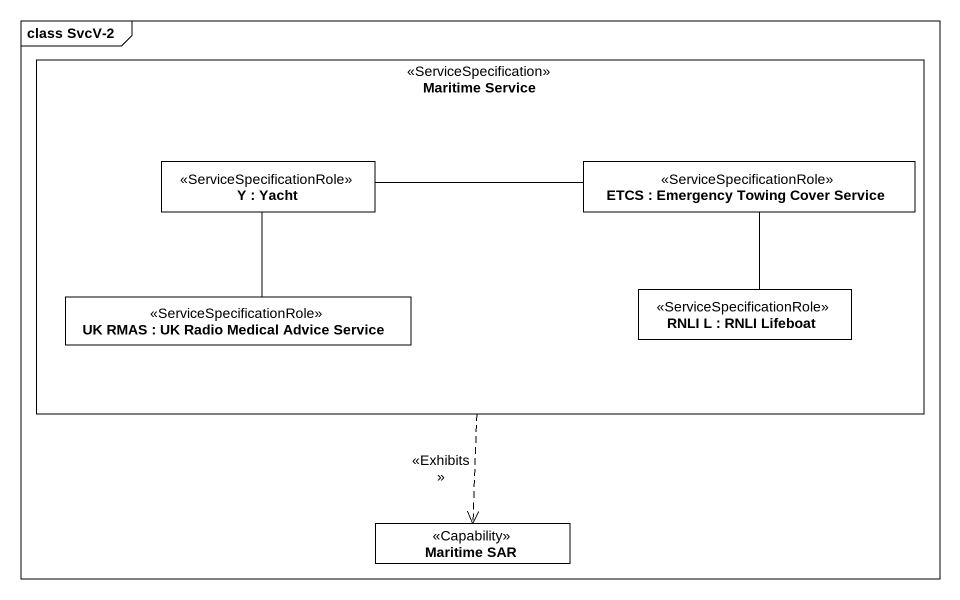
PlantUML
@startuml
mainframe class SvcV-2
allowmixing
hide circle
hide empty members
rectangle "Maritime Service" as Maritime_Service <<ServiceSpecification>> {
  rectangle "Y : Yacht" as Y <<ServiceSpecificationRole>>
  rectangle "ETCS : Emergency Towing Cover Service" as ETCS <<ServiceSpecificationRole>>
  rectangle "RNLI L : RNLI Lifeboat" as RNLI_L <<ServiceSpecificationRole>>
  rectangle "UK RMAS : UK Radio Medical Advice Service" as UK_RMAS <<ServiceSpecificationRole>>
}
class "Maritime SAR" as Maritime_SAR <<Capability>>
Maritime_Service ..> Maritime_SAR : <<Exhibits>>
Y -right- ETCS
Y -- UK_RMAS
ETCS -- RNLI_L
@enduml
